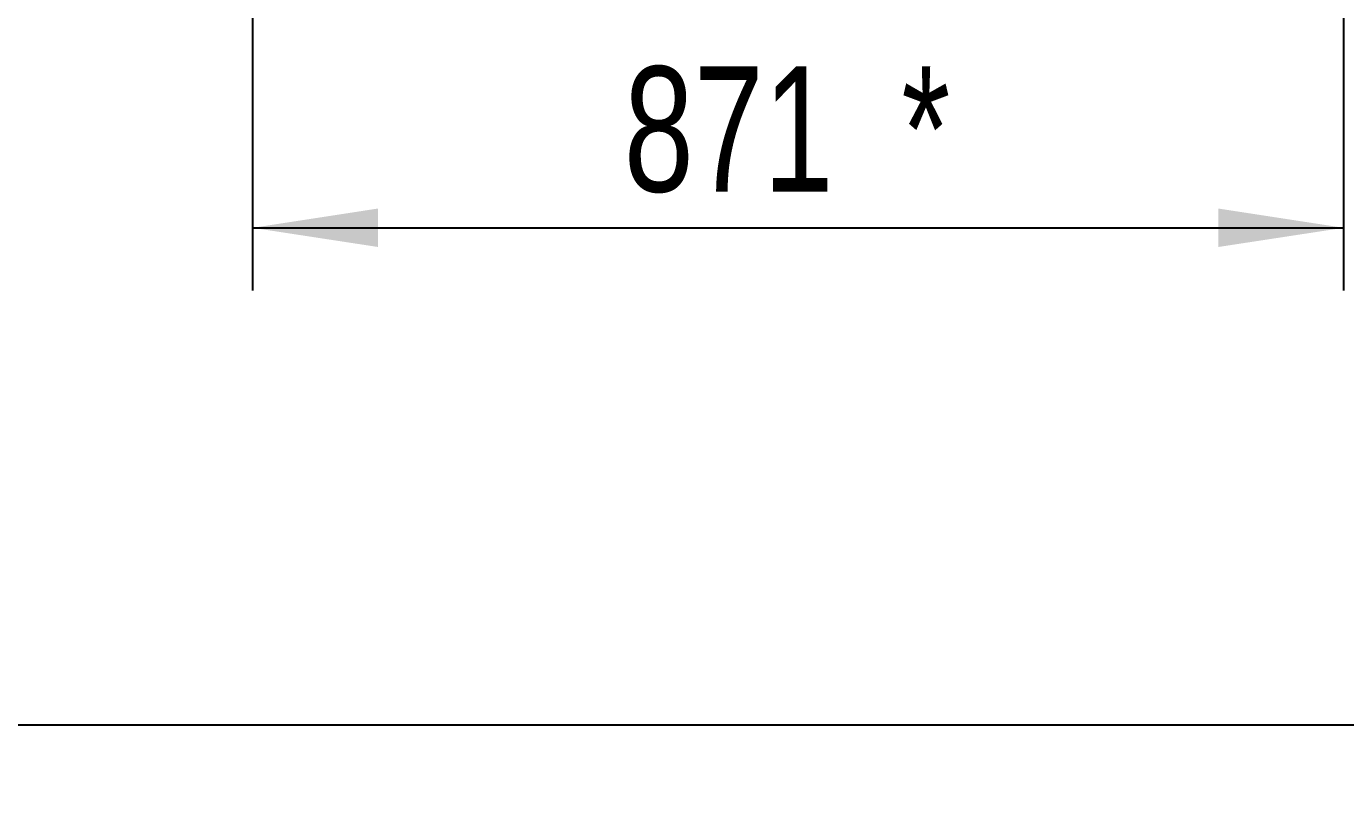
# Model space of a CAD drawing. Header units: millimetres. Extents: x 1293 to 41893, y 1011 to 26911.
# Drawn here: x 16047 to 17101, y 9975 to 10583 of the extents above; entities that cross this region are included whole.
import ezdxf

# ---------------------------------------------------------------- set-up
doc = ezdxf.new("R2010")
doc.units = ezdxf.units.MM
doc.header["$LTSCALE"] = 50
doc.layers.add('CAPA_1', color=7, linetype='Continuous')
doc.styles.add('SLDTEXTSTYLE0', font='TXT', dxfattribs={"width": 0.75})
doc.dimstyles.new('SLDDIMSTYLE0', dxfattribs={"dimtxt": 100, "dimasz": 100, "dimexe": 0, "dimexo": 0.0625, "dimgap": 25, "dimtad": 2, "dimdec": 0, "dimrnd": 1e-09, "dimzin": 12, "dimdsep": 46, "dimtxsty": 'SLDTEXTSTYLE0', "dimsah": 1, "dimcen": 0.09, "dimadec": 0, "dimazin": 3, "dimtfac": 1, "dimtdec": 0, "dimtofl": 0, "dimtmove": 0, "dimatfit": 3, "dimfxl": 1, "dimfrac": 2, "dimtolj": 1, "dimtzin": 12, "dimarcsym": 0})

# ---------------------------------------------------------------- blocks, each defined once
blk = doc.blocks.new('_D_15')
at = {"layer": 'CAPA_1', "transparency": 16777216}
for p, q in [((16228.1, 10617.7), (16228.1, 10372)), ((17099.2, 10617.7), (17099.2, 10372)), ((16228.1, 10422), (17099.2, 10422))]:
    blk.add_line(p, q, dxfattribs=at)
for points in [[(16228.1, 10422), (16328.1, 10406.7), (16328.1, 10437.4)], [(17099.2, 10422), (16999.2, 10437.4), (16999.2, 10406.7)]]:
    blk.add_solid(points, dxfattribs=at)
at = {"layer": 'CAPA_1', "transparency": 16777216, "char_height": 100, "attachment_point": 1, "style": 'SLDTEXTSTYLE0'}
for s, insert in [('871', (16524.5, 10550.9)), ('*', (16746.1, 10550.9))]:
    blk.add_mtext(s, dxfattribs=dict(at, insert=insert))
blk = doc.blocks.new('_D_16')
at = {"layer": 'CAPA_1', "transparency": 16777216}
for p, q in [((7974.7, 13667.4), (7974.7, 9974.9)), ((18069.9, 13667.8), (18069.9, 9974.9)), ((7974.7, 10024.9), (18069.9, 10024.9))]:
    blk.add_line(p, q, dxfattribs=at)
for points in [[(7974.7, 10024.9), (8074.7, 10009.5), (8074.7, 10040.3)], [(18069.9, 10024.9), (17969.9, 10040.3), (17969.9, 10009.5)]]:
    blk.add_solid(points, dxfattribs=at)
at = {"layer": 'CAPA_1', "transparency": 16777216, "insert": (12837.6, 10153.8), "char_height": 100, "attachment_point": 1, "style": 'SLDTEXTSTYLE0'}
blk.add_mtext('10095', dxfattribs=at)

msp = doc.modelspace()

# ---------------------------------------------------------------- dimensions: what is measured, and where the dimension line sits
at = {"layer": 'CAPA_1'}
dim = msp.add_linear_dim(base=(18069.9378232, 10024.8657267), p1=(7974.6878232, 13730.853389), p2=(18069.9378232, 13731.328389), dimstyle='SLDDIMSTYLE0', dxfattribs=at)
dim.commit()
dim.dimension.update_dxf_attribs({"geometry": '_D_16', "text_midpoint": (13022.3128232, 10024.8657267), "dimtype": 160})
dim = msp.add_linear_dim(base=(17099.1628232, 10422.0401767), p1=(16228.1128232, 10681.1549312), p2=(17099.1628232, 10681.1549312), text='<>*', dimstyle='SLDDIMSTYLE0', dxfattribs=at)
dim.commit()
dim.dimension.update_dxf_attribs({"geometry": '_D_15', "text_midpoint": (16663.6378232, 10422.0401767), "dimtype": 160})

doc.saveas('drawing.dxf')
